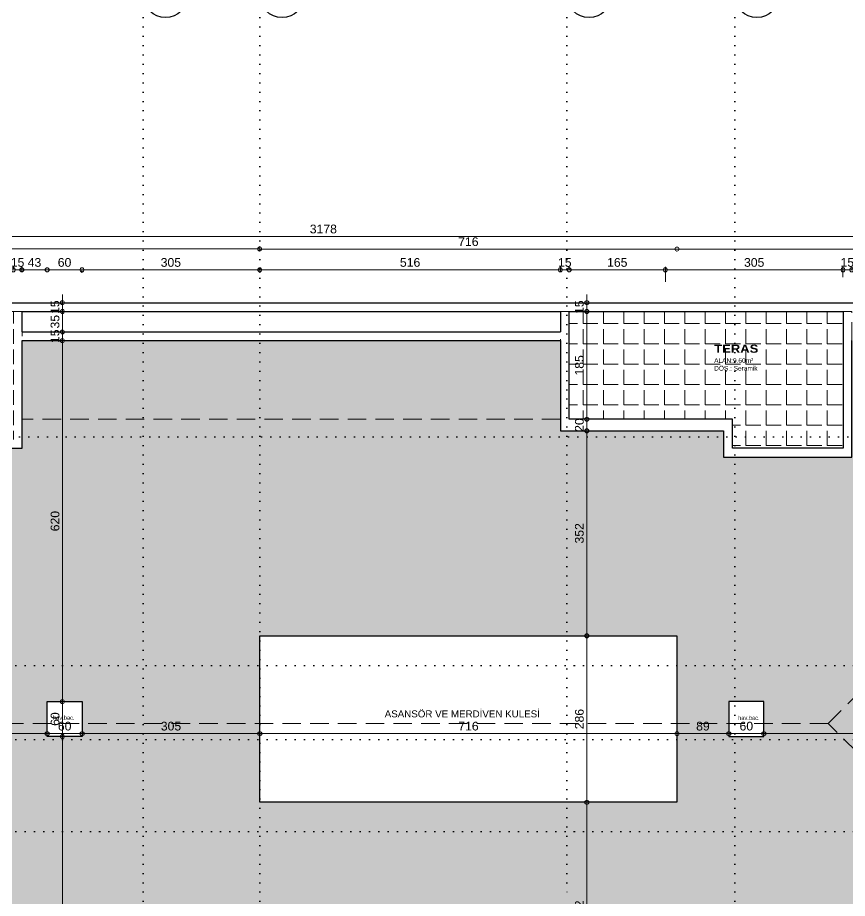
# Model space of a CAD drawing. Header units: millimetres. Extents: x 768 to 14077, y 324 to 18132.
# Drawn here: x 2703 to 4127, y 14397 to 15910 of the extents above; entities that cross this region are included whole.
import ezdxf
from ezdxf.enums import TextEntityAlignment as Align

# ---------------------------------------------------------------- set-up
doc = ezdxf.new("R2010")
doc.units = ezdxf.units.MM
doc.linetypes.add('DOT2', pattern=[3.175, 0, -3.175])
doc.linetypes.add('HIDDEN', pattern=[9.525, 6.35, -3.175])
doc.layers.add('SEM_AKS', color=161, linetype='Continuous')
for name, color, linetype, lineweight in [('SEM_hidden', 8, 'HIDDEN', 13), ('SEM_IC OLCU', 140, 'Continuous', 13), ('SEM_TARAMA', 253, 'Continuous', 5), ('SEM_TEFRIS', 225, 'Continuous', 9), ('SEM_YAZI2', 53, 'Continuous', 9)]:
    doc.layers.add(name, color=color, linetype=linetype, lineweight=lineweight)
doc.styles.get("Standard").update_dxf_attribs({"font": 'arial.ttf'})
doc.dimstyles.new('1-50-2', dxfattribs={"dimtxt": 15, "dimasz": 7, "dimexe": 5, "dimexo": 5, "dimgap": 5, "dimtad": 1, "dimdec": 0, "dimtxsty": 'Standard', "dimblk": 'ORIGIN', "dimcen": 5, "dimdle": 7, "dimclrd": 256, "dimclre": 256, "dimclrt": 256, "dimadec": 0, "dimazin": 0, "dimtfac": 1, "dimtdec": 0, "dimtix": 1, "dimtmove": 0, "dimatfit": 3, "dimldrblk": 'ORIGIN', "dimfxl": 1, "dimlwd": -1, "dimlwe": -1, "dimarcsym": 0})

# ---------------------------------------------------------------- blocks, each defined once
blk = doc.blocks.new('_Origin')
at = {"color": 0, "linetype": 'ByBlock', "lineweight": -2}
blk.add_line((0, 0), (-1, 0), dxfattribs=at)
blk.add_circle((0, 0), 0.5, dxfattribs=at)
blk = doc.blocks.new('*D341')
at = {"layer": 'Defpoints', "color": 0, "transparency": 16777216}
for p in [(2790, 15419.9), (2780, 15404.9), (2790, 15404.9)]:
    blk.add_point(p, dxfattribs=at)
at = {"layer": 'SEM_IC OLCU', "transparency": 16777216}
for p, q in [((2780, 15426.9), (2780, 15433.9)), ((2785, 15419.9), (2775, 15419.9)), ((2780, 15419.9), (2780, 15404.9)), ((2785, 15404.9), (2775, 15404.9)), ((2780, 15397.9), (2780, 15390.9))]:
    blk.add_line(p, q, dxfattribs=at)
at = {"layer": 'SEM_IC OLCU', "transparency": 16777216, "xscale": 7, "yscale": 7, "zscale": 7}
for p, rotation in [((2780, 15419.9), 270), ((2780, 15404.9), 90)]:
    blk.add_blockref('_Origin', p, dxfattribs=dict(at, rotation=rotation))
at = {"layer": 'SEM_IC OLCU', "transparency": 16777216, "insert": (2767.3, 15412.4), "char_height": 15, "attachment_point": 5, "rotation": 90}
blk.add_mtext('15', dxfattribs=at)
blk = doc.blocks.new('*D342')
at = {"layer": 'Defpoints', "color": 0, "transparency": 16777216}
for p in [(2770, 15369.9), (2780, 15354.9), (2780, 15354.9)]:
    blk.add_point(p, dxfattribs=at)
at = {"layer": 'SEM_IC OLCU', "transparency": 16777216}
for p, q in [((2775, 15369.9), (2785, 15369.9)), ((2780, 15376.9), (2780, 15383.9)), ((2780, 15369.9), (2780, 15354.9)), ((2780, 15347.9), (2780, 15340.9))]:
    blk.add_line(p, q, dxfattribs=at)
at = {"layer": 'SEM_IC OLCU', "transparency": 16777216, "xscale": 7, "yscale": 7, "zscale": 7}
for p, rotation in [((2780, 15369.9), 270), ((2780, 15354.9), 90)]:
    blk.add_blockref('_Origin', p, dxfattribs=dict(at, rotation=rotation))
at = {"layer": 'SEM_IC OLCU', "transparency": 16777216, "insert": (2767.3, 15362.4), "char_height": 15, "attachment_point": 5, "rotation": 90}
blk.add_mtext('15', dxfattribs=at)
blk = doc.blocks.new('*D343')
at = {"layer": 'Defpoints', "color": 0, "transparency": 16777216}
for p in [(2780, 15354.9), (2780, 14734.9), (2780, 14734.9)]:
    blk.add_point(p, dxfattribs=at)
at = {"layer": 'SEM_IC OLCU', "transparency": 16777216}
blk.add_line((2780, 15347.9), (2780, 14741.9), dxfattribs=at)
at = {"layer": 'SEM_IC OLCU', "transparency": 16777216, "xscale": 7, "yscale": 7, "zscale": 7}
for p, rotation in [((2780, 15354.9), 90), ((2780, 14734.9), 270)]:
    blk.add_blockref('_Origin', p, dxfattribs=dict(at, rotation=rotation))
at = {"layer": 'SEM_IC OLCU', "transparency": 16777216, "insert": (2767.3, 15044.9), "char_height": 15, "attachment_point": 5, "rotation": 90}
blk.add_mtext('620', dxfattribs=at)
blk = doc.blocks.new('*D344')
at = {"layer": 'Defpoints', "color": 0, "transparency": 16777216}
for p in [(2780, 14734.9), (2780, 14674.9), (2783.8, 14674.9)]:
    blk.add_point(p, dxfattribs=at)
at = {"layer": 'SEM_IC OLCU', "transparency": 16777216}
for p, q in [((2780, 14727.9), (2780, 14681.9)), ((2778.8, 14674.9), (2775, 14674.9))]:
    blk.add_line(p, q, dxfattribs=at)
at = {"layer": 'SEM_IC OLCU', "transparency": 16777216, "xscale": 7, "yscale": 7, "zscale": 7}
for p, rotation in [((2780, 14734.9), 90), ((2780, 14674.9), 270)]:
    blk.add_blockref('_Origin', p, dxfattribs=dict(at, rotation=rotation))
at = {"layer": 'SEM_IC OLCU', "transparency": 16777216, "insert": (2767.3, 14704.9), "char_height": 15, "attachment_point": 5, "rotation": 90}
blk.add_mtext('60', dxfattribs=at)
blk = doc.blocks.new('*D345')
at = {"layer": 'Defpoints', "color": 0, "transparency": 16777216}
for p in [(2783.8, 14674.9), (2780, 14039.9), (2780, 14039.9)]:
    blk.add_point(p, dxfattribs=at)
at = {"layer": 'SEM_IC OLCU', "transparency": 16777216}
for p, q in [((2778.8, 14674.9), (2775, 14674.9)), ((2780, 14667.9), (2780, 14046.9))]:
    blk.add_line(p, q, dxfattribs=at)
at = {"layer": 'SEM_IC OLCU', "transparency": 16777216, "xscale": 7, "yscale": 7, "zscale": 7}
for p, rotation in [((2780, 14674.9), 90), ((2780, 14039.9), 270)]:
    blk.add_blockref('_Origin', p, dxfattribs=dict(at, rotation=rotation))
at = {"layer": 'SEM_IC OLCU', "transparency": 16777216, "insert": (2767.3, 14357.4), "char_height": 15, "attachment_point": 5, "rotation": 90}
blk.add_mtext('635', dxfattribs=at)
blk = doc.blocks.new('*D349')
at = {"layer": 'Defpoints', "color": 0, "transparency": 16777216}
for p in [(2790, 15404.9), (2780, 15369.9), (2790, 15369.9)]:
    blk.add_point(p, dxfattribs=at)
at = {"layer": 'SEM_IC OLCU', "transparency": 16777216}
for p, q in [((2785, 15404.9), (2775, 15404.9)), ((2780, 15397.9), (2780, 15376.9)), ((2785, 15369.9), (2775, 15369.9))]:
    blk.add_line(p, q, dxfattribs=at)
at = {"layer": 'SEM_IC OLCU', "transparency": 16777216, "xscale": 7, "yscale": 7, "zscale": 7}
for p, rotation in [((2780, 15404.9), 90), ((2780, 15369.9), 270)]:
    blk.add_blockref('_Origin', p, dxfattribs=dict(at, rotation=rotation))
at = {"layer": 'SEM_IC OLCU', "transparency": 16777216, "insert": (2767.3, 15387.4), "char_height": 15, "attachment_point": 5, "rotation": 90}
blk.add_mtext('35', dxfattribs=at)
blk = doc.blocks.new('*D350')
at = {"layer": 'Defpoints', "color": 0, "transparency": 16777216}
for p in [(3690, 15419.9), (3680, 15404.9), (3690, 15404.9)]:
    blk.add_point(p, dxfattribs=at)
at = {"layer": 'SEM_IC OLCU', "transparency": 16777216}
for p, q in [((3680, 15426.9), (3680, 15433.9)), ((3685, 15419.9), (3675, 15419.9)), ((3680, 15419.9), (3680, 15404.9)), ((3685, 15404.9), (3675, 15404.9)), ((3680, 15397.9), (3680, 15390.9))]:
    blk.add_line(p, q, dxfattribs=at)
at = {"layer": 'SEM_IC OLCU', "transparency": 16777216, "xscale": 7, "yscale": 7, "zscale": 7}
for p, rotation in [((3680, 15419.9), 270), ((3680, 15404.9), 90)]:
    blk.add_blockref('_Origin', p, dxfattribs=dict(at, rotation=rotation))
at = {"layer": 'SEM_IC OLCU', "transparency": 16777216, "insert": (3667.3, 15412.4), "char_height": 15, "attachment_point": 5, "rotation": 90}
blk.add_mtext('15', dxfattribs=at)
blk = doc.blocks.new('*D351')
at = {"layer": 'Defpoints', "color": 0, "transparency": 16777216}
for p in [(3690, 15404.9), (3680, 15219.9), (3680, 15219.9)]:
    blk.add_point(p, dxfattribs=at)
at = {"layer": 'SEM_IC OLCU', "transparency": 16777216}
for p, q in [((3685, 15404.9), (3675, 15404.9)), ((3680, 15397.9), (3680, 15226.9))]:
    blk.add_line(p, q, dxfattribs=at)
at = {"layer": 'SEM_IC OLCU', "transparency": 16777216, "xscale": 7, "yscale": 7, "zscale": 7}
for p, rotation in [((3680, 15404.9), 90), ((3680, 15219.9), 270)]:
    blk.add_blockref('_Origin', p, dxfattribs=dict(at, rotation=rotation))
at = {"layer": 'SEM_IC OLCU', "transparency": 16777216, "insert": (3667.3, 15312.4), "char_height": 15, "attachment_point": 5, "rotation": 90}
blk.add_mtext('185', dxfattribs=at)
blk = doc.blocks.new('*D352')
at = {"layer": 'Defpoints', "color": 0, "transparency": 16777216}
for p in [(3680, 15219.9), (3680, 15199.9), (3680, 15199.9)]:
    blk.add_point(p, dxfattribs=at)
at = {"layer": 'SEM_IC OLCU', "transparency": 16777216}
for p, q in [((3680, 15226.9), (3680, 15233.9)), ((3680, 15219.9), (3680, 15199.9)), ((3680, 15192.9), (3680, 15185.9))]:
    blk.add_line(p, q, dxfattribs=at)
at = {"layer": 'SEM_IC OLCU', "transparency": 16777216, "xscale": 7, "yscale": 7, "zscale": 7}
for p, rotation in [((3680, 15219.9), 270), ((3680, 15199.9), 90)]:
    blk.add_blockref('_Origin', p, dxfattribs=dict(at, rotation=rotation))
at = {"layer": 'SEM_IC OLCU', "transparency": 16777216, "insert": (3667.3, 15209.9), "char_height": 15, "attachment_point": 5, "rotation": 90}
blk.add_mtext('20', dxfattribs=at)
blk = doc.blocks.new('*D353')
at = {"layer": 'Defpoints', "color": 0, "transparency": 16777216}
for p in [(3680, 15199.9), (3680, 14847.9), (3680, 14847.9)]:
    blk.add_point(p, dxfattribs=at)
at = {"layer": 'SEM_IC OLCU', "transparency": 16777216}
blk.add_line((3680, 15192.9), (3680, 14854.9), dxfattribs=at)
at = {"layer": 'SEM_IC OLCU', "transparency": 16777216, "xscale": 7, "yscale": 7, "zscale": 7}
for p, rotation in [((3680, 15199.9), 90), ((3680, 14847.9), 270)]:
    blk.add_blockref('_Origin', p, dxfattribs=dict(at, rotation=rotation))
at = {"layer": 'SEM_IC OLCU', "transparency": 16777216, "insert": (3667.3, 15023.9), "char_height": 15, "attachment_point": 5, "rotation": 90}
blk.add_mtext('352', dxfattribs=at)
blk = doc.blocks.new('*D354')
at = {"layer": 'Defpoints', "color": 0, "transparency": 16777216}
for p in [(3680, 14847.9), (3680, 14561.9), (3680, 14561.9)]:
    blk.add_point(p, dxfattribs=at)
at = {"layer": 'SEM_IC OLCU', "transparency": 16777216}
blk.add_line((3680, 14840.9), (3680, 14568.9), dxfattribs=at)
at = {"layer": 'SEM_IC OLCU', "transparency": 16777216, "xscale": 7, "yscale": 7, "zscale": 7}
for p, rotation in [((3680, 14847.9), 90), ((3680, 14561.9), 270)]:
    blk.add_blockref('_Origin', p, dxfattribs=dict(at, rotation=rotation))
at = {"layer": 'SEM_IC OLCU', "transparency": 16777216, "insert": (3667.3, 14704.9), "char_height": 15, "attachment_point": 5, "rotation": 90}
blk.add_mtext('286', dxfattribs=at)
blk = doc.blocks.new('*D355')
at = {"layer": 'Defpoints', "color": 0, "transparency": 16777216}
for p in [(3680, 14561.9), (3680, 14189.9), (3680, 14189.9)]:
    blk.add_point(p, dxfattribs=at)
at = {"layer": 'SEM_IC OLCU', "transparency": 16777216}
blk.add_line((3680, 14554.9), (3680, 14196.9), dxfattribs=at)
at = {"layer": 'SEM_IC OLCU', "transparency": 16777216, "xscale": 7, "yscale": 7, "zscale": 7}
for p, rotation in [((3680, 14561.9), 90), ((3680, 14189.9), 270)]:
    blk.add_blockref('_Origin', p, dxfattribs=dict(at, rotation=rotation))
at = {"layer": 'SEM_IC OLCU', "transparency": 16777216, "insert": (3667.3, 14375.9), "char_height": 15, "attachment_point": 5, "rotation": 90}
blk.add_mtext('372', dxfattribs=at)
blk = doc.blocks.new('*D362')
at = {"layer": 'Defpoints', "color": 0, "transparency": 16777216}
for p in [(2753.8, 14697.4), (1703.8, 14680), (2753.8, 14680)]:
    blk.add_point(p, dxfattribs=at)
at = {"layer": 'SEM_IC OLCU', "transparency": 16777216}
for p, q in [((2753.8, 14692.4), (2753.8, 14675)), ((1710.8, 14680), (2746.8, 14680))]:
    blk.add_line(p, q, dxfattribs=at)
at = {"layer": 'SEM_IC OLCU', "transparency": 16777216, "xscale": 7, "yscale": 7, "zscale": 7, "rotation": 180}
blk.add_blockref('_Origin', (1703.8, 14680), dxfattribs=at)
at = {"layer": 'SEM_IC OLCU', "transparency": 16777216, "xscale": 7, "yscale": 7, "zscale": 7}
blk.add_blockref('_Origin', (2753.8, 14680), dxfattribs=at)
at = {"layer": 'SEM_IC OLCU', "transparency": 16777216, "insert": (2228.8, 14692.7), "char_height": 15, "attachment_point": 5}
blk.add_mtext('1050', dxfattribs=at)
blk = doc.blocks.new('*D363')
at = {"layer": 'Defpoints', "color": 0, "transparency": 16777216}
for p in [(2753.8, 14697.4), (2813.8, 14697.4), (2813.8, 14680)]:
    blk.add_point(p, dxfattribs=at)
at = {"layer": 'SEM_IC OLCU', "transparency": 16777216}
for p, q in [((2753.8, 14692.4), (2753.8, 14675)), ((2813.8, 14692.4), (2813.8, 14675)), ((2760.8, 14680), (2806.8, 14680))]:
    blk.add_line(p, q, dxfattribs=at)
at = {"layer": 'SEM_IC OLCU', "transparency": 16777216, "xscale": 7, "yscale": 7, "zscale": 7, "rotation": 180}
blk.add_blockref('_Origin', (2753.8, 14680), dxfattribs=at)
at = {"layer": 'SEM_IC OLCU', "transparency": 16777216, "xscale": 7, "yscale": 7, "zscale": 7}
blk.add_blockref('_Origin', (2813.8, 14680), dxfattribs=at)
at = {"layer": 'SEM_IC OLCU', "transparency": 16777216, "insert": (2783.8, 14692.7), "char_height": 15, "attachment_point": 5}
blk.add_mtext('60', dxfattribs=at)
blk = doc.blocks.new('*D364')
at = {"layer": 'Defpoints', "color": 0, "transparency": 16777216}
for p in [(2813.8, 14697.4), (3118.8, 14680), (3118.8, 14675)]:
    blk.add_point(p, dxfattribs=at)
at = {"layer": 'SEM_IC OLCU', "transparency": 16777216}
for p, q in [((2813.8, 14692.4), (2813.8, 14675)), ((2820.8, 14680), (3111.8, 14680)), ((3118.8, 14680), (3118.8, 14685))]:
    blk.add_line(p, q, dxfattribs=at)
at = {"layer": 'SEM_IC OLCU', "transparency": 16777216, "xscale": 7, "yscale": 7, "zscale": 7, "rotation": 180}
blk.add_blockref('_Origin', (2813.8, 14680), dxfattribs=at)
at = {"layer": 'SEM_IC OLCU', "transparency": 16777216, "xscale": 7, "yscale": 7, "zscale": 7}
blk.add_blockref('_Origin', (3118.8, 14680), dxfattribs=at)
at = {"layer": 'SEM_IC OLCU', "transparency": 16777216, "insert": (2966.3, 14692.7), "char_height": 15, "attachment_point": 5}
blk.add_mtext('305', dxfattribs=at)
blk = doc.blocks.new('*D365')
at = {"layer": 'Defpoints', "color": 0, "transparency": 16777216}
for p in [(3118.8, 14675), (3834.8, 14680), (3834.8, 14680)]:
    blk.add_point(p, dxfattribs=at)
at = {"layer": 'SEM_IC OLCU', "transparency": 16777216}
for p, q in [((3118.8, 14680), (3118.8, 14685)), ((3125.8, 14680), (3827.8, 14680))]:
    blk.add_line(p, q, dxfattribs=at)
at = {"layer": 'SEM_IC OLCU', "transparency": 16777216, "xscale": 7, "yscale": 7, "zscale": 7, "rotation": 180}
blk.add_blockref('_Origin', (3118.8, 14680), dxfattribs=at)
at = {"layer": 'SEM_IC OLCU', "transparency": 16777216, "xscale": 7, "yscale": 7, "zscale": 7}
blk.add_blockref('_Origin', (3834.8, 14680), dxfattribs=at)
at = {"layer": 'SEM_IC OLCU', "transparency": 16777216, "insert": (3476.8, 14692.7), "char_height": 15, "attachment_point": 5}
blk.add_mtext('716', dxfattribs=at)
blk = doc.blocks.new('*D366')
at = {"layer": 'Defpoints', "color": 0, "transparency": 16777216}
for p in [(3834.8, 14680), (3923.8, 14680), (3923.8, 14680)]:
    blk.add_point(p, dxfattribs=at)
at = {"layer": 'SEM_IC OLCU', "transparency": 16777216}
blk.add_line((3841.8, 14680), (3916.8, 14680), dxfattribs=at)
at = {"layer": 'SEM_IC OLCU', "transparency": 16777216, "xscale": 7, "yscale": 7, "zscale": 7, "rotation": 180}
blk.add_blockref('_Origin', (3834.8, 14680), dxfattribs=at)
at = {"layer": 'SEM_IC OLCU', "transparency": 16777216, "xscale": 7, "yscale": 7, "zscale": 7}
blk.add_blockref('_Origin', (3923.8, 14680), dxfattribs=at)
at = {"layer": 'SEM_IC OLCU', "transparency": 16777216, "insert": (3879.3, 14692.7), "char_height": 15, "attachment_point": 5}
blk.add_mtext('89', dxfattribs=at)
blk = doc.blocks.new('*D367')
at = {"layer": 'Defpoints', "color": 0, "transparency": 16777216}
for p in [(3983.8, 14697.4), (3923.8, 14680), (3983.8, 14680)]:
    blk.add_point(p, dxfattribs=at)
at = {"layer": 'SEM_IC OLCU', "transparency": 16777216}
for p, q in [((3983.8, 14692.4), (3983.8, 14675)), ((3930.8, 14680), (3976.8, 14680))]:
    blk.add_line(p, q, dxfattribs=at)
at = {"layer": 'SEM_IC OLCU', "transparency": 16777216, "xscale": 7, "yscale": 7, "zscale": 7, "rotation": 180}
blk.add_blockref('_Origin', (3923.8, 14680), dxfattribs=at)
at = {"layer": 'SEM_IC OLCU', "transparency": 16777216, "xscale": 7, "yscale": 7, "zscale": 7}
blk.add_blockref('_Origin', (3983.8, 14680), dxfattribs=at)
at = {"layer": 'SEM_IC OLCU', "transparency": 16777216, "insert": (3953.8, 14692.7), "char_height": 15, "attachment_point": 5}
blk.add_mtext('60', dxfattribs=at)
blk = doc.blocks.new('*D368')
at = {"layer": 'Defpoints', "color": 0, "transparency": 16777216}
for p in [(3983.8, 14697.4), (4751.8, 14680), (4751.8, 14680)]:
    blk.add_point(p, dxfattribs=at)
at = {"layer": 'SEM_IC OLCU', "transparency": 16777216}
for p, q in [((3983.8, 14692.4), (3983.8, 14675)), ((3990.8, 14680), (4744.8, 14680))]:
    blk.add_line(p, q, dxfattribs=at)
at = {"layer": 'SEM_IC OLCU', "transparency": 16777216, "xscale": 7, "yscale": 7, "zscale": 7, "rotation": 180}
blk.add_blockref('_Origin', (3983.8, 14680), dxfattribs=at)
at = {"layer": 'SEM_IC OLCU', "transparency": 16777216, "xscale": 7, "yscale": 7, "zscale": 7}
blk.add_blockref('_Origin', (4751.8, 14680), dxfattribs=at)
at = {"layer": 'SEM_IC OLCU', "transparency": 16777216, "insert": (4367.8, 14692.7), "char_height": 15, "attachment_point": 5}
blk.add_mtext('768', dxfattribs=at)
blk = doc.blocks.new('*D411')
at = {"layer": 'Defpoints', "color": 0, "transparency": 16777216}
for p in [(1638.8, 15525.9), (4816.8, 15533.9), (4816.8, 15525.9)]:
    blk.add_point(p, dxfattribs=at)
at = {"layer": 'SEM_IC OLCU', "transparency": 16777216}
for p, q in [((1638.8, 15530.9), (1638.8, 15538.9)), ((4816.8, 15530.9), (4816.8, 15538.9)), ((1645.8, 15533.9), (4809.8, 15533.9))]:
    blk.add_line(p, q, dxfattribs=at)
at = {"layer": 'SEM_IC OLCU', "transparency": 16777216, "xscale": 7, "yscale": 7, "zscale": 7, "rotation": 180}
blk.add_blockref('_Origin', (1638.8, 15533.9), dxfattribs=at)
at = {"layer": 'SEM_IC OLCU', "transparency": 16777216, "xscale": 7, "yscale": 7, "zscale": 7}
blk.add_blockref('_Origin', (4816.8, 15533.9), dxfattribs=at)
at = {"layer": 'SEM_IC OLCU', "transparency": 16777216, "insert": (3227.8, 15546.5), "char_height": 15, "attachment_point": 5}
blk.add_mtext('3178', dxfattribs=at)
blk = doc.blocks.new('*D416')
at = {"layer": 'Defpoints', "color": 0, "transparency": 16777216}
for p in [(2710.3, 15476.4), (2695.7, 15473.3), (2710.3, 15469.4)]:
    blk.add_point(p, dxfattribs=at)
at = {"layer": 'SEM_IC OLCU', "transparency": 16777216}
for p, q in [((2688.7, 15476.4), (2681.7, 15476.4)), ((2695.7, 15478.3), (2695.7, 15481.4)), ((2695.7, 15476.4), (2710.3, 15476.4)), ((2710.3, 15474.4), (2710.3, 15481.4)), ((2717.3, 15476.4), (2724.3, 15476.4))]:
    blk.add_line(p, q, dxfattribs=at)
at = {"layer": 'SEM_IC OLCU', "transparency": 16777216, "xscale": 7, "yscale": 7, "zscale": 7}
blk.add_blockref('_Origin', (2695.7, 15476.4), dxfattribs=at)
at = {"layer": 'SEM_IC OLCU', "transparency": 16777216, "xscale": 7, "yscale": 7, "zscale": 7, "rotation": 180}
blk.add_blockref('_Origin', (2710.3, 15476.4), dxfattribs=at)
at = {"layer": 'SEM_IC OLCU', "transparency": 16777216, "insert": (2703, 15489.1), "char_height": 15, "attachment_point": 5}
blk.add_mtext('15', dxfattribs=at)
blk = doc.blocks.new('*D417')
at = {"layer": 'Defpoints', "color": 0, "transparency": 16777216}
for p in [(2753.7, 15476.4), (2753.7, 15476.4), (2710.3, 15469.4)]:
    blk.add_point(p, dxfattribs=at)
at = {"layer": 'SEM_IC OLCU', "transparency": 16777216}
for p, q in [((2710.3, 15474.4), (2710.3, 15481.4)), ((2717.3, 15476.4), (2746.7, 15476.4))]:
    blk.add_line(p, q, dxfattribs=at)
at = {"layer": 'SEM_IC OLCU', "transparency": 16777216, "xscale": 7, "yscale": 7, "zscale": 7, "rotation": 180}
blk.add_blockref('_Origin', (2710.3, 15476.4), dxfattribs=at)
at = {"layer": 'SEM_IC OLCU', "transparency": 16777216, "xscale": 7, "yscale": 7, "zscale": 7}
blk.add_blockref('_Origin', (2753.7, 15476.4), dxfattribs=at)
at = {"layer": 'SEM_IC OLCU', "transparency": 16777216, "insert": (2732, 15489.1), "char_height": 15, "attachment_point": 5}
blk.add_mtext('43', dxfattribs=at)
blk = doc.blocks.new('*D418')
at = {"layer": 'Defpoints', "color": 0, "transparency": 16777216}
for p in [(2753.7, 15476.4), (2813.5, 15480.5), (2813.5, 15476.4)]:
    blk.add_point(p, dxfattribs=at)
at = {"layer": 'SEM_IC OLCU', "transparency": 16777216}
for p, q in [((2760.7, 15476.4), (2806.5, 15476.4)), ((2813.5, 15475.5), (2813.5, 15471.4))]:
    blk.add_line(p, q, dxfattribs=at)
at = {"layer": 'SEM_IC OLCU', "transparency": 16777216, "xscale": 7, "yscale": 7, "zscale": 7, "rotation": 180}
blk.add_blockref('_Origin', (2753.7, 15476.4), dxfattribs=at)
at = {"layer": 'SEM_IC OLCU', "transparency": 16777216, "xscale": 7, "yscale": 7, "zscale": 7}
blk.add_blockref('_Origin', (2813.5, 15476.4), dxfattribs=at)
at = {"layer": 'SEM_IC OLCU', "transparency": 16777216, "insert": (2783.6, 15489.1), "char_height": 15, "attachment_point": 5}
blk.add_mtext('60', dxfattribs=at)
blk = doc.blocks.new('*D419')
at = {"layer": 'Defpoints', "color": 0, "transparency": 16777216}
for p in [(2813.5, 15480.5), (3118.7, 15482.2), (3118.7, 15476.4)]:
    blk.add_point(p, dxfattribs=at)
at = {"layer": 'SEM_IC OLCU', "transparency": 16777216}
for p, q in [((2813.5, 15475.5), (2813.5, 15471.4)), ((2820.5, 15476.4), (3111.7, 15476.4)), ((3118.7, 15477.2), (3118.7, 15471.4))]:
    blk.add_line(p, q, dxfattribs=at)
at = {"layer": 'SEM_IC OLCU', "transparency": 16777216, "xscale": 7, "yscale": 7, "zscale": 7, "rotation": 180}
blk.add_blockref('_Origin', (2813.5, 15476.4), dxfattribs=at)
at = {"layer": 'SEM_IC OLCU', "transparency": 16777216, "xscale": 7, "yscale": 7, "zscale": 7}
blk.add_blockref('_Origin', (3118.7, 15476.4), dxfattribs=at)
at = {"layer": 'SEM_IC OLCU', "transparency": 16777216, "insert": (2966.1, 15489.1), "char_height": 15, "attachment_point": 5}
blk.add_mtext('305', dxfattribs=at)
blk = doc.blocks.new('*D420')
at = {"layer": 'Defpoints', "color": 0, "transparency": 16777216}
for p in [(3118.7, 15482.2), (3634.7, 15476.4), (3634.7, 15468.7)]:
    blk.add_point(p, dxfattribs=at)
at = {"layer": 'SEM_IC OLCU', "transparency": 16777216}
for p, q in [((3118.7, 15477.2), (3118.7, 15471.4)), ((3125.7, 15476.4), (3627.7, 15476.4)), ((3634.7, 15473.7), (3634.7, 15481.4))]:
    blk.add_line(p, q, dxfattribs=at)
at = {"layer": 'SEM_IC OLCU', "transparency": 16777216, "xscale": 7, "yscale": 7, "zscale": 7, "rotation": 180}
blk.add_blockref('_Origin', (3118.7, 15476.4), dxfattribs=at)
at = {"layer": 'SEM_IC OLCU', "transparency": 16777216, "xscale": 7, "yscale": 7, "zscale": 7}
blk.add_blockref('_Origin', (3634.7, 15476.4), dxfattribs=at)
at = {"layer": 'SEM_IC OLCU', "transparency": 16777216, "insert": (3376.7, 15489.1), "char_height": 15, "attachment_point": 5}
blk.add_mtext('516', dxfattribs=at)
blk = doc.blocks.new('*D421')
at = {"layer": 'Defpoints', "color": 0, "transparency": 16777216}
for p in [(3649.7, 15476.4), (3634.7, 15468.7), (3649.7, 15471.4)]:
    blk.add_point(p, dxfattribs=at)
at = {"layer": 'SEM_IC OLCU', "transparency": 16777216}
for p, q in [((3627.7, 15476.4), (3620.7, 15476.4)), ((3634.7, 15473.7), (3634.7, 15481.4)), ((3634.7, 15476.4), (3649.7, 15476.4)), ((3649.7, 15476.4), (3649.7, 15481.4)), ((3656.7, 15476.4), (3663.7, 15476.4))]:
    blk.add_line(p, q, dxfattribs=at)
at = {"layer": 'SEM_IC OLCU', "transparency": 16777216, "xscale": 7, "yscale": 7, "zscale": 7}
blk.add_blockref('_Origin', (3634.7, 15476.4), dxfattribs=at)
at = {"layer": 'SEM_IC OLCU', "transparency": 16777216, "xscale": 7, "yscale": 7, "zscale": 7, "rotation": 180}
blk.add_blockref('_Origin', (3649.7, 15476.4), dxfattribs=at)
at = {"layer": 'SEM_IC OLCU', "transparency": 16777216, "insert": (3642.2, 15489.1), "char_height": 15, "attachment_point": 5}
blk.add_mtext('15', dxfattribs=at)
blk = doc.blocks.new('*D422')
at = {"layer": 'Defpoints', "color": 0, "transparency": 16777216}
for p in [(3814.9, 15476.4), (3649.7, 15471.4), (3814.9, 15450.6)]:
    blk.add_point(p, dxfattribs=at)
at = {"layer": 'SEM_IC OLCU', "transparency": 16777216}
for p, q in [((3649.7, 15476.4), (3649.7, 15481.4)), ((3656.7, 15476.4), (3807.9, 15476.4)), ((3814.9, 15455.6), (3814.9, 15481.4))]:
    blk.add_line(p, q, dxfattribs=at)
at = {"layer": 'SEM_IC OLCU', "transparency": 16777216, "xscale": 7, "yscale": 7, "zscale": 7, "rotation": 180}
blk.add_blockref('_Origin', (3649.7, 15476.4), dxfattribs=at)
at = {"layer": 'SEM_IC OLCU', "transparency": 16777216, "xscale": 7, "yscale": 7, "zscale": 7}
blk.add_blockref('_Origin', (3814.9, 15476.4), dxfattribs=at)
at = {"layer": 'SEM_IC OLCU', "transparency": 16777216, "insert": (3732.3, 15489.1), "char_height": 15, "attachment_point": 5}
blk.add_mtext('165', dxfattribs=at)
blk = doc.blocks.new('*D423')
at = {"layer": 'Defpoints', "color": 0, "transparency": 16777216}
for p in [(4119.7, 15476.4), (3814.9, 15450.6), (4119.7, 15459.1)]:
    blk.add_point(p, dxfattribs=at)
at = {"layer": 'SEM_IC OLCU', "transparency": 16777216}
for p, q in [((3814.9, 15455.6), (3814.9, 15481.4)), ((3821.9, 15476.4), (4112.7, 15476.4)), ((4119.7, 15464.1), (4119.7, 15481.4))]:
    blk.add_line(p, q, dxfattribs=at)
at = {"layer": 'SEM_IC OLCU', "transparency": 16777216, "xscale": 7, "yscale": 7, "zscale": 7, "rotation": 180}
blk.add_blockref('_Origin', (3814.9, 15476.4), dxfattribs=at)
at = {"layer": 'SEM_IC OLCU', "transparency": 16777216, "xscale": 7, "yscale": 7, "zscale": 7}
blk.add_blockref('_Origin', (4119.7, 15476.4), dxfattribs=at)
at = {"layer": 'SEM_IC OLCU', "transparency": 16777216, "insert": (3967.3, 15489.1), "char_height": 15, "attachment_point": 5}
blk.add_mtext('305', dxfattribs=at)
blk = doc.blocks.new('*D424')
at = {"layer": 'Defpoints', "color": 0, "transparency": 16777216}
for p in [(4134.7, 15476.4), (4134.7, 15471.4), (4119.7, 15459.1)]:
    blk.add_point(p, dxfattribs=at)
at = {"layer": 'SEM_IC OLCU', "transparency": 16777216}
for p, q in [((4112.7, 15476.4), (4105.7, 15476.4)), ((4119.7, 15464.1), (4119.7, 15481.4)), ((4119.7, 15476.4), (4134.7, 15476.4)), ((4134.7, 15476.4), (4134.7, 15481.4)), ((4141.7, 15476.4), (4148.7, 15476.4))]:
    blk.add_line(p, q, dxfattribs=at)
at = {"layer": 'SEM_IC OLCU', "transparency": 16777216, "xscale": 7, "yscale": 7, "zscale": 7}
blk.add_blockref('_Origin', (4119.7, 15476.4), dxfattribs=at)
at = {"layer": 'SEM_IC OLCU', "transparency": 16777216, "xscale": 7, "yscale": 7, "zscale": 7, "rotation": 180}
blk.add_blockref('_Origin', (4134.7, 15476.4), dxfattribs=at)
at = {"layer": 'SEM_IC OLCU', "transparency": 16777216, "insert": (4127.2, 15489.1), "char_height": 15, "attachment_point": 5}
blk.add_mtext('15', dxfattribs=at)
blk = doc.blocks.new('*D429')
at = {"layer": 'Defpoints', "color": 0, "transparency": 16777216}
for p in [(1638.7, 15505.7), (3118.7, 15512.3), (3118.7, 15505.7)]:
    blk.add_point(p, dxfattribs=at)
at = {"layer": 'SEM_IC OLCU', "transparency": 16777216}
for p, q in [((1638.7, 15510.7), (1638.7, 15517.3)), ((1645.7, 15512.3), (3111.7, 15512.3)), ((3118.7, 15510.7), (3118.7, 15517.3))]:
    blk.add_line(p, q, dxfattribs=at)
at = {"layer": 'SEM_IC OLCU', "transparency": 16777216, "xscale": 7, "yscale": 7, "zscale": 7, "rotation": 180}
blk.add_blockref('_Origin', (1638.7, 15512.3), dxfattribs=at)
at = {"layer": 'SEM_IC OLCU', "transparency": 16777216, "xscale": 7, "yscale": 7, "zscale": 7}
blk.add_blockref('_Origin', (3118.7, 15512.3), dxfattribs=at)
at = {"layer": 'SEM_IC OLCU', "transparency": 16777216, "insert": (2378.7, 15525), "char_height": 15, "attachment_point": 5}
blk.add_mtext('1480', dxfattribs=at)
blk = doc.blocks.new('*D430')
at = {"layer": 'Defpoints', "color": 0, "transparency": 16777216}
for p in [(3118.7, 15512.3), (3834.7, 15512.3), (3834.7, 15512.1)]:
    blk.add_point(p, dxfattribs=at)
at = {"layer": 'SEM_IC OLCU', "transparency": 16777216}
for p, q in [((3118.7, 15507.3), (3118.7, 15507.1)), ((3125.7, 15512.1), (3827.7, 15512.1)), ((3834.7, 15507.3), (3834.7, 15507.1))]:
    blk.add_line(p, q, dxfattribs=at)
at = {"layer": 'SEM_IC OLCU', "transparency": 16777216, "xscale": 7, "yscale": 7, "zscale": 7, "rotation": 180}
blk.add_blockref('_Origin', (3118.7, 15512.1), dxfattribs=at)
at = {"layer": 'SEM_IC OLCU', "transparency": 16777216, "xscale": 7, "yscale": 7, "zscale": 7}
blk.add_blockref('_Origin', (3834.7, 15512.1), dxfattribs=at)
at = {"layer": 'SEM_IC OLCU', "transparency": 16777216, "insert": (3476.7, 15524.7), "char_height": 15, "attachment_point": 5}
blk.add_mtext('716', dxfattribs=at)
blk = doc.blocks.new('*D431')
at = {"layer": 'Defpoints', "color": 0, "transparency": 16777216}
for p in [(3834.7, 15512.3), (4816.7, 15513.9), (4816.7, 15512.1)]:
    blk.add_point(p, dxfattribs=at)
at = {"layer": 'SEM_IC OLCU', "transparency": 16777216}
for p, q in [((3834.7, 15507.3), (3834.7, 15507.1)), ((3841.7, 15512.1), (4809.7, 15512.1)), ((4816.7, 15508.9), (4816.7, 15507.1))]:
    blk.add_line(p, q, dxfattribs=at)
at = {"layer": 'SEM_IC OLCU', "transparency": 16777216, "xscale": 7, "yscale": 7, "zscale": 7, "rotation": 180}
blk.add_blockref('_Origin', (3834.7, 15512.1), dxfattribs=at)
at = {"layer": 'SEM_IC OLCU', "transparency": 16777216, "xscale": 7, "yscale": 7, "zscale": 7}
blk.add_blockref('_Origin', (4816.7, 15512.1), dxfattribs=at)
at = {"layer": 'SEM_IC OLCU', "transparency": 16777216, "insert": (4325.7, 15524.7), "char_height": 15, "attachment_point": 5}
blk.add_mtext('982', dxfattribs=at)

msp = doc.modelspace()

# ---------------------------------------------------------------- hatches: boundary and pattern name
at = {"layer": 'SEM_TARAMA'}
h = msp.add_hatch(dxfattribs=at)
h.set_pattern_fill('ANGLE', color=256, scale=5)
h.set_pattern_definition([(0, (6.533, 855.255), (0, 34.925), [25.4, -9.525]), (90, (6.533, 855.255), (-34.925, 2e-15), [25.4, -9.525])])
h.paths.add_polyline_path([(2695.8, 15404.9), (2225.8, 15404.9), (2225.8, 15219.9), (2505.8, 15219.9), (2505.8, 15184.9), (2695.8, 15184.9)])
h.paths.add_polyline_path([(2695.8, 14225.9), (2505.8, 14225.9), (2505.8, 14174.9), (2225.8, 14174.9), (2225.8, 13989.9), (2695.8, 13989.9)])
h.paths.add_polyline_path([(4119.8, 14224.9), (3929.8, 14224.9), (3929.8, 14174.9), (3649.8, 14174.9), (3649.8, 13989.9), (4119.8, 13989.9)])
h.paths.add_polyline_path([(4119.8, 15404.9), (3649.8, 15404.9), (3649.8, 15219.9), (3929.8, 15219.9), (3929.8, 15169.9), (4119.8, 15169.9)])
at = {"layer": 'SEM_TEFRIS'}
h = msp.add_hatch(dxfattribs=at)
h.set_pattern_fill('AR-RSHKE', color=256, scale=0.1)
h.set_pattern_definition([(0, (6.533, 855.255), (64.77, 30.48), [15.24, -12.7, 17.78, -7.62, 22.86, -10.16]), (0, (21.773, 856.525), (64.77, 30.48), [12.7, -48.26, 10.16, -15.24]), (0, (52.253, 853.35), (64.77, 30.48), [7.62, -78.74]), (90, (6.533, 855.255), (-21.59, 30.48), [29.21, -92.71]), (90, (21.773, 855.255), (-21.59, 30.48), [28.575, -93.345]), (90, (34.473, 855.255), (-21.59, 30.48), [26.67, -95.25]), (90, (52.253, 853.35), (-21.59, 30.48), [29.21, -92.71]), (90, (59.873, 853.35), (-21.59, 30.48), [29.21, -92.71]), (90, (82.733, 855.255), (-21.59, 30.48), [27.94, -93.98])])
h.paths.add_polyline_path([(4751.8, 15354.9), (4134.8, 15354.9), (4134.8, 15154.9), (3914.8, 15154.9), (3914.8, 15199.9), (3634.8, 15199.9), (3634.8, 15354.9), (2710.8, 15354.9), (2710.8, 15169.9), (2490.8, 15169.9), (2490.8, 15204.9), (2210.8, 15204.9), (2210.8, 15354.9), (1703.8, 15354.9), (2361.3, 14697.4), (2753.8, 14697.4), (2753.8, 14734.9), (2813.8, 14734.9), (2813.8, 14697.4), (3118.8, 14697.4), (3118.8, 14847.9), (3834.8, 14847.9), (3834.8, 14697.4), (3923.8, 14697.4), (3923.8, 14734.9), (3983.8, 14734.9), (3983.8, 14697.4), (4094.3, 14697.4)])
h.paths.add_polyline_path([(4751.8, 15354.9), (4094.3, 14697.4), (4751.8, 14039.9)])
h.paths.add_polyline_path([(4094.3, 14697.4), (3983.8, 14697.4), (3983.8, 14674.9), (3923.8, 14674.9), (3923.8, 14697.4), (3834.8, 14697.4), (3834.8, 14561.9), (3118.8, 14561.9), (3118.8, 14697.4), (2813.8, 14697.4), (2813.8, 14674.9), (2753.8, 14674.9), (2753.8, 14697.4), (2361.3, 14697.4), (1703.8, 14039.9), (2210.8, 14039.9), (2210.8, 14189.9), (2490.8, 14189.9), (2490.8, 14239.9), (2710.8, 14239.9), (2710.8, 14039.9), (3634.8, 14039.9), (3634.8, 14189.9), (3914.8, 14189.9), (3914.8, 14239.9), (4134.8, 14239.9), (4134.8, 14039.9), (4751.8, 14039.9)])
h.paths.add_polyline_path([(2361.3, 14697.4), (1703.8, 15354.9), (1703.8, 14039.9)])
h = msp.add_hatch(dxfattribs=at)
h.set_pattern_fill('AR-RSHKE', color=256, scale=0.1, angle=90)
h.set_pattern_definition([(90, (6.533, 855.255), (-30.48, 64.77), [15.24, -12.7, 17.78, -7.62, 22.86, -10.16]), (90, (5.263, 870.495), (-30.48, 64.77), [12.7, -48.26, 10.16, -15.24]), (90, (8.438, 900.975), (-30.48, 64.77), [7.62, -78.74]), (180, (6.533, 855.255), (-30.48, -21.59), [29.21, -92.71]), (180, (6.533, 870.495), (-30.48, -21.59), [28.575, -93.345]), (180, (6.533, 883.195), (-30.48, -21.59), [26.67, -95.25]), (180, (8.438, 900.975), (-30.48, -21.59), [29.21, -92.71]), (180, (8.438, 908.595), (-30.48, -21.59), [29.21, -92.71]), (180, (6.533, 931.455), (-30.48, -21.59), [27.94, -93.98])])
h.paths.add_polyline_path([(1838.8, 14461.9), (1838.8, 14569.9), (1838.8, 14581.9), (1703.8, 14581.9), (1703.8, 14461.9)])
h.paths.add_polyline_path([(1994.8, 14039.9), (2114.8, 14039.9), (2114.8, 14174.9), (1994.8, 14174.9)])
h.paths.add_polyline_path([(1838.8, 14827.9), (1838.8, 14947.9), (1703.8, 14947.9), (1703.8, 14827.9)])
h.paths.add_polyline_path([(2925.8, 14174.9), (2805.8, 14174.9), (2805.8, 14039.9), (2925.8, 14039.9)])
h.paths.add_polyline_path([(3318.8, 14174.9), (3198.8, 14174.9), (3198.8, 14039.9), (3318.8, 14039.9)])
h.paths.add_polyline_path([(4442.8, 14039.9), (4442.8, 14174.9), (4322.8, 14174.9), (4322.8, 14039.9)])
h.paths.add_polyline_path([(4751.8, 14461.9), (4751.8, 14581.9), (4616.8, 14581.9), (4616.8, 14461.9)])
h.paths.add_polyline_path([(4616.8, 14827.9), (4751.8, 14827.9), (4751.8, 14947.9), (4616.8, 14947.9)])
h.paths.add_polyline_path([(4442.8, 15219.9), (4442.8, 15354.9), (4322.8, 15354.9), (4322.8, 15219.9)])
h.paths.add_polyline_path([(3318.8, 15219.9), (3318.8, 15354.9), (3198.8, 15354.9), (3198.8, 15219.9)])
h.paths.add_polyline_path([(2805.8, 15219.9), (2925.8, 15219.9), (2925.8, 15354.9), (2805.8, 15354.9)])
h.paths.add_polyline_path([(1994.8, 15219.9), (2114.8, 15219.9), (2114.8, 15354.9), (1994.8, 15354.9)])

# ---------------------------------------------------------------- linework, layer by layer
msp.add_lwpolyline([(1638.8, 15419.9), (4816.8, 15419.9), (4816.8, 13974.9), (1638.8, 13974.9)], close=True)
for points in [[(2710.8, 15404.9), (3634.8, 15404.9)], [(2710.8, 15369.9), (2710.8, 15404.9)], [(3634.8, 15404.9), (3634.8, 15369.9)], [(3649.8, 15404.9), (4119.8, 15404.9)], [(3649.8, 15404.9), (4119.8, 15404.9), (4119.8, 15169.9), (3929.8, 15169.9), (3929.8, 15219.9), (3649.8, 15219.9), (3649.8, 15404.9)], [(2710.8, 15369.9), (3634.8, 15369.9)], [(2210.8, 15354.9), (2210.8, 15204.9), (2490.8, 15204.9), (2490.8, 15169.9), (2710.8, 15169.9), (2710.8, 15354.9)], [(2710.8, 15354.9), (3634.8, 15354.9)], [(3634.8, 15354.9), (3634.8, 15199.9), (3914.8, 15199.9), (3914.8, 15154.9), (4134.8, 15154.9), (4134.8, 15354.9)], [(3118.8, 14847.9), (3834.8, 14847.9), (3834.8, 14561.9), (3118.8, 14561.9), (3118.8, 14847.9)], [(2753.8, 14734.9), (2813.8, 14734.9), (2813.8, 14674.9), (2753.8, 14674.9), (2753.8, 14734.9)], [(3923.8, 14674.9), (3983.8, 14674.9), (3983.8, 14734.9), (3923.8, 14734.9), (3923.8, 14674.9)]]:
    msp.add_lwpolyline(points)
at = {"layer": 'SEM_AKS', "linetype": 'DOT2', "ltscale": 5}
for p, q in [((2918.8, 15909.6), (2918.8, 13514.8)), ((3118.8, 15909.6), (3118.8, 13514.8)), ((3645.8, 15909.6), (3645.8, 14401.9)), ((3933.8, 15909.6), (3933.8, 13514.8)), ((5166.4, 15189.9), (884.1, 15189.9)), ((5128.3, 14796.9), (846, 14796.9)), ((5128.3, 14669.9), (846, 14669.9)), ((5128.3, 14511.9), (846, 14511.9))]:
    msp.add_line(p, q, dxfattribs=at)
at = {"layer": 'SEM_AKS', "ltscale": 5}
for centre in [(2956.9, 15947.8), (3156.9, 15947.8), (3683.9, 15947.8), (3971.9, 15947.8)]:
    msp.add_circle(centre, 38.1, dxfattribs=at)
at = {"layer": 'SEM_hidden', "ltscale": 5}
for p, q in [((4094.3, 14697.4), (4816.8, 15419.9)), ((4094.3, 14697.4), (2361.3, 14697.4)), ((4816.8, 13974.9), (4094.3, 14697.4))]:
    msp.add_line(p, q, dxfattribs=at)
at = {"layer": 'SEM_hidden', "color": 2, "ltscale": 5}
msp.add_lwpolyline([(2225.8, 13989.9), (2710.8, 13989.9), (2710.8, 14039.9), (2710.8, 14174.9), (3634.8, 14174.9), (3634.8, 13989.9), (4134.8, 13989.9), (4134.8, 14039.9), (4134.8, 14174.9), (4616.7, 14175), (4609, 15212.1), (4134.8, 15212.1), (4134.8, 15404.9), (3649.8, 15404.9), (3634.8, 15404.9), (3634.8, 15354.9), (3634.8, 15219.9), (2710.8, 15219.9), (2710.8, 15404.9), (2210.8, 15404.9)], dxfattribs=at)

# ---------------------------------------------------------------- texts
at = {"layer": 'SEM_YAZI2', "ltscale": 5}
for s, height, p in [('ASANSÖR VE MERDİVEN KULESİ', 12, (3466.3, 14713.8)), ('hav.bac.', 7, (2782.2, 14707.2)), ('hav.bac.', 7, (3958.2, 14707))]:
    msp.add_text(s, height=height, dxfattribs=at).set_placement(p, align=Align.MIDDLE_CENTER)
at = {"layer": 'SEM_YAZI2', "insert": (3898.6, 15300.9), "char_height": 20, "attachment_point": 7}
msp.add_mtext_dynamic_auto_height_columns('\\pt0;{\\fArial Black|b0|i0|c162|p34;\\H0.7x;TERAS\\P\\fArial|b0|i0|c162|p34;\\H0.57143x;ALAN:9.60m²\\P\\ptz;DÖŞ.: Seramik}', width=142.973, gutter_width=100, height=58.1, count=1, dxfattribs=at)

# ---------------------------------------------------------------- dimensions: what is measured, and where the dimension line sits
at = {"layer": 'SEM_IC OLCU'}
for base, p1, p2, picture, middle in [((4816.8, 15533.9), (1638.8, 15525.9), (4816.8, 15525.9), '*D411', (3227.8, 15546.5)), ((3118.7, 15512.3), (1638.7, 15505.7), (3118.7, 15505.7), '*D429', (2378.7, 15525)), ((3834.7, 15512.1), (3118.7, 15512.3), (3834.7, 15512.3), '*D430', (3476.7, 15524.7))]:
    dim = msp.add_linear_dim(base=base, p1=p1, p2=p2, dimstyle='1-50-2', dxfattribs=at)
    dim.commit()
    dim.dimension.update_dxf_attribs({"geometry": picture, "text_midpoint": middle})
for base, p1, p2, picture, middle in [((4816.7, 15512.1), (3834.7, 15512.3), (4816.7, 15513.9), '*D431', (4325.7, 15524.7)), ((2710.3, 15476.4), (2695.7, 15473.3), (2710.3, 15469.4), '*D416', (2703, 15489.1)), ((2753.7, 15476.4), (2710.3, 15469.4), (2753.7, 15476.4), '*D417', (2732, 15489.1)), ((2813.5, 15476.4), (2753.7, 15476.4), (2813.5, 15480.5), '*D418', (2783.6, 15489.1)), ((3118.7, 15476.4), (2813.5, 15480.5), (3118.7, 15482.2), '*D419', (2966.1, 15489.1)), ((3634.7, 15476.4), (3118.7, 15482.2), (3634.7, 15468.7), '*D420', (3376.7, 15489.1)), ((3649.7, 15476.4), (3634.7, 15468.7), (3649.7, 15471.4), '*D421', (3642.2, 15489.1)), ((3814.9, 15476.4), (3649.7, 15471.4), (3814.9, 15450.6), '*D422', (3732.3, 15489.1)), ((4119.7, 15476.4), (3814.9, 15450.6), (4119.7, 15459.1), '*D423', (3967.3, 15489.1)), ((4134.7, 15476.4), (4119.7, 15459.1), (4134.7, 15471.4), '*D424', (4127.2, 15489.1)), ((2753.8, 14680), (1703.8, 14680), (2753.8, 14697.4), '*D362', (2228.8, 14692.7)), ((2813.8, 14680), (2753.8, 14697.4), (2813.8, 14697.4), '*D363', (2783.8, 14692.7)), ((3118.8, 14680), (2813.8, 14697.4), (3118.8, 14675), '*D364', (2966.3, 14692.7)), ((3834.8, 14680), (3118.8, 14675), (3834.8, 14680), '*D365', (3476.8, 14692.7)), ((3923.8, 14680), (3834.8, 14680), (3923.8, 14680), '*D366', (3879.3, 14692.7)), ((3983.8, 14680), (3923.8, 14680), (3983.8, 14697.4), '*D367', (3953.8, 14692.7)), ((4751.8, 14680), (3983.8, 14697.4), (4751.8, 14680), '*D368', (4367.8, 14692.7))]:
    dim = msp.add_linear_dim(base=base, p1=p1, p2=p2, dimstyle='1-50-2', override={"dimtmove": 1}, dxfattribs=at)
    dim.commit()
    dim.dimension.update_dxf_attribs({"geometry": picture, "text_midpoint": middle})
for base, p1, p2, picture, middle in [((2780, 15404.9), (2790, 15419.9), (2790, 15404.9), '*D341', (2767.3, 15412.4)), ((3680, 15404.9), (3690, 15419.9), (3690, 15404.9), '*D350', (3667.3, 15412.4)), ((2780, 15369.9), (2790, 15404.9), (2790, 15369.9), '*D349', (2767.3, 15387.4))]:
    dim = msp.add_linear_dim(base=base, p1=p1, p2=p2, angle=90, dimstyle='1-50-2', dxfattribs=at)
    dim.commit()
    dim.dimension.update_dxf_attribs({"geometry": picture, "text_midpoint": middle})
for base, p1, p2, picture, middle in [((3680, 15219.9), (3690, 15404.9), (3680, 15219.9), '*D351', (3667.3, 15312.4)), ((2780, 15354.9), (2770, 15369.9), (2780, 15354.9), '*D342', (2767.3, 15362.4)), ((2780, 14734.9), (2780, 15354.9), (2780, 14734.9), '*D343', (2767.3, 15044.9)), ((3680, 15199.9), (3680, 15219.9), (3680, 15199.9), '*D352', (3667.3, 15209.9)), ((3680, 14847.9), (3680, 15199.9), (3680, 14847.9), '*D353', (3667.3, 15023.9)), ((3680, 14561.9), (3680, 14847.9), (3680, 14561.9), '*D354', (3667.3, 14704.9)), ((2780, 14674.9), (2780, 14734.9), (2783.8, 14674.9), '*D344', (2767.3, 14704.9)), ((2780, 14039.9), (2783.8, 14674.9), (2780, 14039.9), '*D345', (2767.3, 14357.4)), ((3680, 14189.9), (3680, 14561.9), (3680, 14189.9), '*D355', (3667.3, 14375.9))]:
    dim = msp.add_linear_dim(base=base, p1=p1, p2=p2, angle=90, dimstyle='1-50-2', override={"dimtmove": 1}, dxfattribs=at)
    dim.commit()
    dim.dimension.update_dxf_attribs({"geometry": picture, "text_midpoint": middle})

doc.saveas('drawing.dxf')
